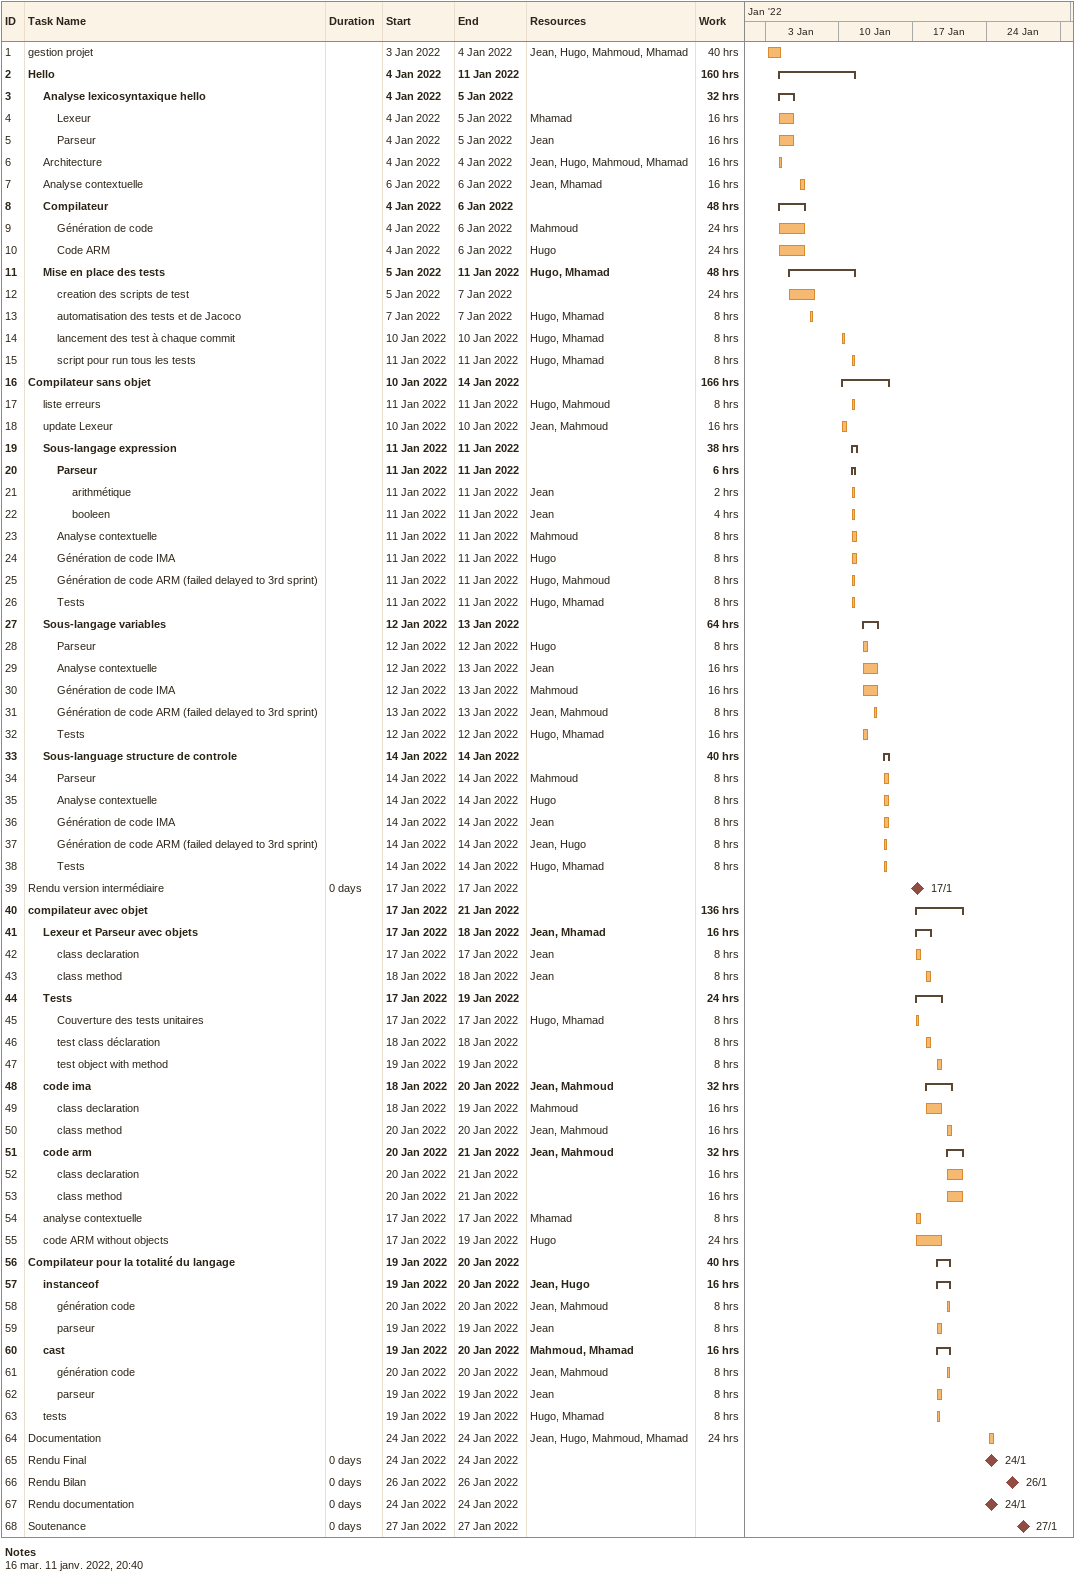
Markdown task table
| ID | Level | Task | Duration | Start | Finish | Resources | Work (h) |
|---|---|---|---|---|---|---|---|
| 1 | 1 | gestion projet |  | 2022-01-03 | 2022-01-04 | Jean, Hugo, Mahmoud, Mhamad | 40 |
| 2 | 1 | **Hello** |  | 2022-01-04 | 2022-01-11 |  | 160 |
| 3 | 2 | **Analyse lexicosyntaxique hello** |  | 2022-01-04 | 2022-01-05 |  | 32 |
| 4 | 3 | Lexeur |  | 2022-01-04 | 2022-01-05 | Mhamad | 16 |
| 5 | 3 | Parseur |  | 2022-01-04 | 2022-01-05 | Jean | 16 |
| 6 | 2 | Architecture |  | 2022-01-04 | 2022-01-04 | Jean, Hugo, Mahmoud, Mhamad | 16 |
| 7 | 2 | Analyse contextuelle |  | 2022-01-06 | 2022-01-06 | Jean, Mhamad | 16 |
| 8 | 2 | **Compilateur** |  | 2022-01-04 | 2022-01-06 |  | 48 |
| 9 | 3 | Génération de code |  | 2022-01-04 | 2022-01-06 | Mahmoud | 24 |
| 10 | 3 | Code ARM |  | 2022-01-04 | 2022-01-06 | Hugo | 24 |
| 11 | 2 | **Mise en place des tests** |  | 2022-01-05 | 2022-01-11 | Hugo, Mhamad | 48 |
| 12 | 3 | creation des scripts de test |  | 2022-01-05 | 2022-01-07 |  | 24 |
| 13 | 3 | automatisation des tests et de Jacoco |  | 2022-01-07 | 2022-01-07 | Hugo, Mhamad | 8 |
| 14 | 3 | lancement des test à chaque commit |  | 2022-01-10 | 2022-01-10 | Hugo, Mhamad | 8 |
| 15 | 3 | script pour run tous les tests |  | 2022-01-11 | 2022-01-11 | Hugo, Mhamad | 8 |
| 16 | 1 | **Compilateur sans objet** |  | 2022-01-10 | 2022-01-14 |  | 166 |
| 17 | 2 | liste erreurs |  | 2022-01-11 | 2022-01-11 | Hugo, Mahmoud | 8 |
| 18 | 2 | update Lexeur |  | 2022-01-10 | 2022-01-10 | Jean, Mahmoud | 16 |
| 19 | 2 | **Sous-langage expression** |  | 2022-01-11 | 2022-01-11 |  | 38 |
| 20 | 3 | **Parseur** |  | 2022-01-11 | 2022-01-11 |  | 6 |
| 21 | 4 | arithmétique |  | 2022-01-11 | 2022-01-11 | Jean | 2 |
| 22 | 4 | booleen |  | 2022-01-11 | 2022-01-11 | Jean | 4 |
| 23 | 3 | Analyse contextuelle |  | 2022-01-11 | 2022-01-11 | Mahmoud | 8 |
| 24 | 3 | Génération de code IMA |  | 2022-01-11 | 2022-01-11 | Hugo | 8 |
| 25 | 3 | Génération de code ARM (failed delayed to 3rd sprint) |  | 2022-01-11 | 2022-01-11 | Hugo, Mahmoud | 8 |
| 26 | 3 | Tests |  | 2022-01-11 | 2022-01-11 | Hugo, Mhamad | 8 |
| 27 | 2 | **Sous-langage variables** |  | 2022-01-12 | 2022-01-13 |  | 64 |
| 28 | 3 | Parseur |  | 2022-01-12 | 2022-01-12 | Hugo | 8 |
| 29 | 3 | Analyse contextuelle |  | 2022-01-12 | 2022-01-13 | Jean | 16 |
| 30 | 3 | Génération de code IMA |  | 2022-01-12 | 2022-01-13 | Mahmoud | 16 |
| 31 | 3 | Génération de code ARM (failed delayed to 3rd sprint) |  | 2022-01-13 | 2022-01-13 | Jean, Mahmoud | 8 |
| 32 | 3 | Tests |  | 2022-01-12 | 2022-01-12 | Hugo, Mhamad | 16 |
| 33 | 2 | **Sous-language structure de controle** |  | 2022-01-14 | 2022-01-14 |  | 40 |
| 34 | 3 | Parseur |  | 2022-01-14 | 2022-01-14 | Mahmoud | 8 |
| 35 | 3 | Analyse contextuelle |  | 2022-01-14 | 2022-01-14 | Hugo | 8 |
| 36 | 3 | Génération de code IMA |  | 2022-01-14 | 2022-01-14 | Jean | 8 |
| 37 | 3 | Génération de code ARM (failed delayed to 3rd sprint) |  | 2022-01-14 | 2022-01-14 | Jean, Hugo | 8 |
| 38 | 3 | Tests |  | 2022-01-14 | 2022-01-14 | Hugo, Mhamad | 8 |
| 39 | 1 | Rendu version intermédiaire | 0d | 2022-01-17 | 2022-01-17 |  |  |
| 40 | 1 | **compilateur avec objet** |  | 2022-01-17 | 2022-01-21 |  | 136 |
| 41 | 2 | **Lexeur et Parseur avec objets** |  | 2022-01-17 | 2022-01-18 | Jean, Mhamad | 16 |
| 42 | 3 | class declaration |  | 2022-01-17 | 2022-01-17 | Jean | 8 |
| 43 | 3 | class method |  | 2022-01-18 | 2022-01-18 | Jean | 8 |
| 44 | 2 | **Tests** |  | 2022-01-17 | 2022-01-19 |  | 24 |
| 45 | 3 | Couverture des tests unitaires |  | 2022-01-17 | 2022-01-17 | Hugo, Mhamad | 8 |
| 46 | 3 | test class déclaration |  | 2022-01-18 | 2022-01-18 |  | 8 |
| 47 | 3 | test object with method |  | 2022-01-19 | 2022-01-19 |  | 8 |
| 48 | 2 | **code ima** |  | 2022-01-18 | 2022-01-20 | Jean, Mahmoud | 32 |
| 49 | 3 | class declaration |  | 2022-01-18 | 2022-01-19 | Mahmoud | 16 |
| 50 | 3 | class method |  | 2022-01-20 | 2022-01-20 | Jean, Mahmoud | 16 |
| 51 | 2 | **code arm** |  | 2022-01-20 | 2022-01-21 | Jean, Mahmoud | 32 |
| 52 | 3 | class declaration |  | 2022-01-20 | 2022-01-21 |  | 16 |
| 53 | 3 | class method |  | 2022-01-20 | 2022-01-21 |  | 16 |
| 54 | 2 | analyse contextuelle |  | 2022-01-17 | 2022-01-17 | Mhamad | 8 |
| 55 | 2 | code ARM without objects |  | 2022-01-17 | 2022-01-19 | Hugo | 24 |
| 56 | 1 | **Compilateur pour la totalité du langage** |  | 2022-01-19 | 2022-01-20 |  | 40 |
| 57 | 2 | **instanceof** |  | 2022-01-19 | 2022-01-20 | Jean, Hugo | 16 |
| 58 | 3 | génération code |  | 2022-01-20 | 2022-01-20 | Jean, Mahmoud | 8 |
| 59 | 3 | parseur |  | 2022-01-19 | 2022-01-19 | Jean | 8 |
| 60 | 2 | **cast** |  | 2022-01-19 | 2022-01-20 | Mahmoud, Mhamad | 16 |
| 61 | 3 | génération code |  | 2022-01-20 | 2022-01-20 | Jean, Mahmoud | 8 |
| 62 | 3 | parseur |  | 2022-01-19 | 2022-01-19 | Jean | 8 |
| 63 | 2 | tests |  | 2022-01-19 | 2022-01-19 | Hugo, Mhamad | 8 |
| 64 | 1 | Documentation |  | 2022-01-24 | 2022-01-24 | Jean, Hugo, Mahmoud, Mhamad | 24 |
| 65 | 1 | Rendu Final | 0d | 2022-01-24 | 2022-01-24 |  |  |
| 66 | 1 | Rendu Bilan | 0d | 2022-01-26 | 2022-01-26 |  |  |
| 67 | 1 | Rendu documentation | 0d | 2022-01-24 | 2022-01-24 |  |  |
| 68 | 1 | Soutenance | 0d | 2022-01-27 | 2022-01-27 |  |  |

Notes
- 16: mar. 11 janv. 2022, 20:40
